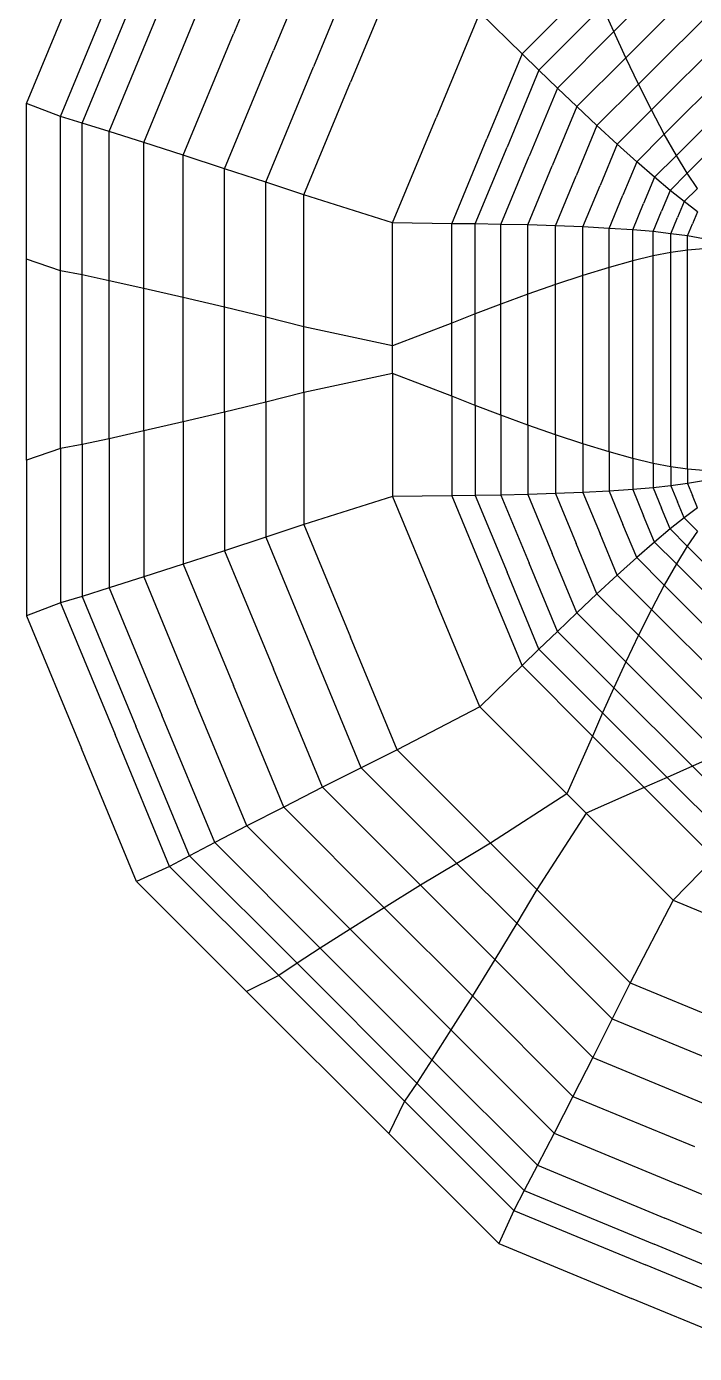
# Model space of a CAD drawing. Extents: x -1682 to 1682, y -1682 to 1702.
# Drawn here: x -1682 to -552, y -1682 to 564 of the extents above; entities that cross this region are included whole.
import ezdxf

# ---------------------------------------------------------------- set-up
doc = ezdxf.new("R2010")
doc.units = 0

msp = doc.modelspace()

# ---------------------------------------------------------------- linework, layer by layer
at = {"layer": 'CutLine', "color": 250, "linetype": 'CONTINUOUS'}
for p, q in [((-1682.1, 433.4), (-1589, 658.2)), ((-1682.1, 170), (-1682.1, 433.4)), ((-1682.1, -170), (-1682.1, 170)), ((-1682.1, -170), (-1682.1, -433.4)), ((-1682.1, -433.4), (-1589, -658.2)), ((-1495.9, -883), (-1589, -658.2)), ((-1309.6, -1069.2), (-1495.9, -883)), ((-1069.2, -1309.6), (-1309.6, -1069.2)), ((-1069.2, -1309.6), (-883, -1495.9)), ((-883, -1495.9), (-658.2, -1589)), ((-433.4, -1682.1), (-658.2, -1589))]:
    msp.add_line(p, q, dxfattribs=at)
at = {"layer": 'MountainLine', "color": 1, "linetype": 'CONTINUOUS'}
for p, q in [((-1246.9, 757.3), (-1332, 551.7)), ((-1181, 723.8), (-1263.9, 523.5)), ((-1115.6, 690.8), (-1196.4, 495.6)), ((-688.3, 555.3), (-555.3, 688.3)), ((-668, 511.2), (-511.2, 668)), ((-724.3, 637), (-843.4, 517.8)), ((-646.4, 466.5), (-466.5, 646.4)), ((-1588.1, 400.6), (-1497.1, 620.1)), ((-624.4, 422.8), (-422.8, 624.4)), ((-1542.2, 386.3), (-1452.9, 601.8)), ((-843.4, 517.8), (-915.1, 587.5)), ((-602.8, 381.9), (-381.9, 602.8)), ((-1483.8, 367.6), (-1396.5, 578.4)), ((-582.4, 345.5), (-345.5, 582.4)), ((-564.1, 315.5), (-315.5, 564.1)), ((-1417.2, 346.2), (-1332, 551.7)), ((-1346.9, 323.3), (-1263.9, 523.5)), ((-814.9, 489.9), (-843.4, 517.8)), ((-1277.3, 300.4), (-1196.4, 495.6)), ((-814.9, 489.9), (-868.8, 359.9)), ((-783.8, 459.8), (-814.9, 489.9)), ((-783.8, 459.8), (-831.6, 344.5)), ((-750.9, 428.3), (-783.8, 459.8)), ((-1624.5, 411.8), (-1682.1, 433.4)), ((-750.9, 428.3), (-792.4, 328.2)), ((-716.7, 396.2), (-750.9, 428.3)), ((-1588.1, 400.6), (-1624.5, 411.8)), ((-1624.5, 150.6), (-1624.5, 411.8)), ((-1542.2, 386.3), (-1588.1, 400.6)), ((-1483.8, 367.6), (-1542.2, 386.3)), ((-716.7, 396.2), (-751.8, 311.4)), ((-682.4, 364.7), (-716.7, 396.2)), ((-1417.2, 346.2), (-1483.8, 367.6)), ((-922.7, 229.8), (-868.8, 359.9)), ((-682.4, 364.7), (-711.4, 294.7)), ((-649.5, 335.1), (-682.4, 364.7)), ((-1346.9, 323.3), (-1417.2, 346.2)), ((-879.4, 229.1), (-831.6, 344.5)), ((-1277.3, 300.4), (-1346.9, 323.3)), ((-833.8, 228.1), (-792.4, 328.2)), ((-649.5, 335.1), (-672.9, 278.7)), ((-619.3, 308.7), (-649.5, 335.1)), ((-1212.8, 278.9), (-1277.3, 300.4)), ((-786.9, 226.6), (-751.8, 311.4)), ((-740.5, 224.6), (-711.4, 294.7)), ((-619.3, 308.7), (-637.7, 264.1)), ((-593, 286.5), (-619.3, 308.7)), ((-1062.5, 231.6), (-1212.8, 278.9)), ((-1212.8, 55.4), (-1212.8, 278.9)), ((-696.2, 222.3), (-672.9, 278.7)), ((-593, 286.5), (-607.5, 251.6)), ((-569.3, 267.6), (-593, 286.5)), ((-656.1, 219.6), (-637.7, 264.1)), ((-621.9, 216.7), (-607.5, 251.6)), ((-569.3, 267.6), (-580.5, 240.5)), ((-546.7, 250.5), (-569.3, 267.6)), ((-546.7, 250.5), (-555.2, 230)), ((-962.6, 230.2), (-1062.5, 231.6)), ((-1062.5, 23.2), (-1062.5, 231.6)), ((-922.7, 229.8), (-962.6, 230.2)), ((-962.6, 61.8), (-962.6, 230.2)), ((-879.4, 229.1), (-922.7, 229.8)), ((-833.8, 228.1), (-879.4, 229.1)), ((-786.9, 226.6), (-833.8, 228.1)), ((-740.5, 224.6), (-786.9, 226.6)), ((-696.2, 222.3), (-740.5, 224.6)), ((-591.7, 213.3), (-580.5, 240.5)), ((-563.7, 209.4), (-555.2, 230)), ((-656.1, 219.6), (-696.2, 222.3)), ((-621.9, 216.7), (-656.1, 219.6)), ((-591.7, 213.3), (-621.9, 216.7)), ((-563.7, 209.4), (-591.7, 213.3)), ((-536.2, 204.8), (-563.7, 209.4)), ((-591.7, -181.6), (-591.7, 181.6)), ((-563.7, -185.4), (-563.7, 185.4)), ((-656.1, -167.5), (-656.1, 167.5)), ((-621.9, -175.8), (-621.9, 175.8)), ((-1588.1, -143.4), (-1588.1, 143.4)), ((-740.5, -142.6), (-740.5, 142.6)), ((-696.2, -156.2), (-696.2, 156.2)), ((-1542.2, -133.7), (-1542.2, 133.7)), ((-1483.8, -120.7), (-1483.8, 120.7)), ((-786.9, -127.2), (-786.9, 127.2)), ((-1417.2, -105.3), (-1417.2, 105.3)), ((-879.4, -94), (-879.4, 94)), ((-833.8, -110.8), (-833.8, 110.8)), ((-1346.9, -88.7), (-1346.9, 88.7)), ((-1277.3, -71.7), (-1277.3, 71.7)), ((-922.7, -77.4), (-922.7, 77.4)), ((-1062.5, -23.2), (-1062.5, -231.6)), ((-1212.8, -55.4), (-1212.8, -278.9)), ((-962.6, -61.8), (-962.6, -230.2)), ((-1624.5, -150.6), (-1624.5, -411.8)), ((-696.2, -222.3), (-740.5, -224.6)), ((-656.1, -219.6), (-696.2, -222.3)), ((-696.2, -222.3), (-672.9, -278.7)), ((-621.9, -216.7), (-656.1, -219.6)), ((-656.1, -219.6), (-637.7, -264.1)), ((-591.7, -213.3), (-621.9, -216.7)), ((-621.9, -216.7), (-607.5, -251.6)), ((-563.7, -209.4), (-591.7, -213.3)), ((-591.7, -213.3), (-580.5, -240.5)), ((-536.2, -204.8), (-563.7, -209.4)), ((-563.7, -209.4), (-555.2, -230)), ((-1062.5, -231.6), (-1212.8, -278.9)), ((-962.6, -230.2), (-1062.5, -231.6)), ((-922.7, -229.8), (-962.6, -230.2)), ((-879.4, -229.1), (-922.7, -229.8)), ((-922.7, -229.8), (-868.8, -359.9)), ((-833.8, -228.1), (-879.4, -229.1)), ((-879.4, -229.1), (-831.6, -344.5)), ((-786.9, -226.6), (-833.8, -228.1)), ((-833.8, -228.1), (-792.4, -328.2)), ((-740.5, -224.6), (-786.9, -226.6)), ((-786.9, -226.6), (-751.8, -311.4)), ((-740.5, -224.6), (-711.4, -294.7)), ((-569.3, -267.6), (-580.5, -240.5)), ((-546.7, -250.5), (-555.2, -230)), ((-619.3, -308.7), (-637.7, -264.1)), ((-593, -286.5), (-607.5, -251.6)), ((-569.3, -267.6), (-593, -286.5)), ((-546.7, -250.5), (-569.3, -267.6)), ((-1212.8, -278.9), (-1277.3, -300.4)), ((-649.5, -335.1), (-672.9, -278.7)), ((-593, -286.5), (-619.3, -308.7)), ((-1277.3, -300.4), (-1346.9, -323.3)), ((-1277.3, -300.4), (-1196.4, -495.6)), ((-716.7, -396.2), (-751.8, -311.4)), ((-682.4, -364.7), (-711.4, -294.7)), ((-619.3, -308.7), (-649.5, -335.1)), ((-1346.9, -323.3), (-1417.2, -346.2)), ((-1346.9, -323.3), (-1263.9, -523.5)), ((-750.9, -428.3), (-792.4, -328.2)), ((-649.5, -335.1), (-682.4, -364.7)), ((-315.5, -564.1), (-564.1, -315.5)), ((-1417.2, -346.2), (-1483.8, -367.6)), ((-1417.2, -346.2), (-1332, -551.7)), ((-783.8, -459.8), (-831.6, -344.5)), ((-345.5, -582.4), (-582.4, -345.5)), ((-1483.8, -367.6), (-1542.2, -386.3)), ((-1483.8, -367.6), (-1396.5, -578.4)), ((-814.9, -489.9), (-868.8, -359.9)), ((-682.4, -364.7), (-716.7, -396.2)), ((-1588.1, -400.6), (-1624.5, -411.8)), ((-1542.2, -386.3), (-1588.1, -400.6)), ((-1588.1, -400.6), (-1497.1, -620.1)), ((-1542.2, -386.3), (-1452.9, -601.8)), ((-716.7, -396.2), (-750.9, -428.3)), ((-381.9, -602.8), (-602.8, -381.9)), ((-1624.5, -411.8), (-1682.1, -433.4)), ((-422.8, -624.4), (-624.4, -422.8)), ((-750.9, -428.3), (-783.8, -459.8)), ((-783.8, -459.8), (-814.9, -489.9)), ((-466.5, -646.4), (-646.4, -466.5)), ((-814.9, -489.9), (-843.4, -517.8)), ((-1115.6, -690.8), (-1196.4, -495.6)), ((-511.2, -668), (-668, -511.2)), ((-1181, -723.8), (-1263.9, -523.5)), ((-843.4, -517.8), (-915.1, -587.5)), ((-724.3, -637), (-843.4, -517.8)), ((-1246.9, -757.3), (-1332, -551.7)), ((-555.3, -688.3), (-688.3, -555.3)), ((-1309.1, -789.2), (-1396.5, -578.4)), ((-1363.6, -817.4), (-1452.9, -601.8)), ((-915.1, -587.5), (-1054.8, -660.4)), ((-767.7, -734.9), (-915.1, -587.5)), ((-597.7, -707.2), (-707.2, -597.7)), ((-1406.2, -839.7), (-1497.1, -620.1)), ((-1054.8, -660.4), (-1115.6, -690.8)), ((-896.8, -818.4), (-1054.8, -660.4)), ((-1115.6, -690.8), (-1181, -723.8)), ((-1181, -723.8), (-1246.9, -757.3)), ((-637, -724.3), (-517.8, -843.4)), ((-1246.9, -757.3), (-1309.1, -789.2)), ((-734.9, -767.7), (-587.5, -915.1)), ((-1309.1, -789.2), (-1363.6, -817.4)), ((-1363.6, -817.4), (-1406.2, -839.7)), ((-1406.2, -839.7), (-1439.9, -857.6)), ((-852.5, -953.9), (-953.9, -852.5)), ((-517.8, -843.4), (-587.5, -915.1)), ((-1439.9, -857.6), (-1495.9, -883)), ((-1255.2, -1042.2), (-1439.9, -857.6)), ((-889.7, -1015.1), (-1015.1, -889.7)), ((-818.4, -896.8), (-660.4, -1054.8)), ((-587.5, -915.1), (-660.4, -1054.8)), ((-927.6, -1076.6), (-1076.6, -927.6)), ((-963.8, -1134.5), (-1134.5, -963.8)), ((-996, -1185.1), (-1185.1, -996)), ((-1021.5, -1224.3), (-1224.3, -1021.5)), ((-660.4, -1054.8), (-690.8, -1115.6)), ((-690.8, -1115.6), (-723.8, -1181)), ((-690.8, -1115.6), (-495.6, -1196.4)), ((-723.8, -1181), (-757.3, -1246.9)), ((-723.8, -1181), (-523.5, -1263.9)), ((-1042.2, -1255.2), (-857.6, -1439.9)), ((-757.3, -1246.9), (-789.2, -1309.1)), ((-757.3, -1246.9), (-551.7, -1332)), ((-789.2, -1309.1), (-817.4, -1363.6)), ((-789.2, -1309.1), (-578.4, -1396.5)), ((-817.4, -1363.6), (-839.7, -1406.2)), ((-817.4, -1363.6), (-601.8, -1452.9)), ((-839.7, -1406.2), (-857.6, -1439.9)), ((-839.7, -1406.2), (-620.1, -1497.1)), ((-367.6, -1483.8), (-578.4, -1396.5)), ((-857.6, -1439.9), (-883, -1495.9)), ((-386.3, -1542.2), (-601.8, -1452.9)), ((-400.6, -1588.1), (-620.1, -1497.1))]:
    msp.add_line(p, q, dxfattribs=at)
at = {"layer": 'ValleyLine', "color": 5, "linetype": 'CONTINUOUS'}
for p, q in [((-1054.8, 660.4), (-1133.8, 469.6)), ((-1624.5, 411.8), (-1532.2, 634.7)), ((-915.1, 587.5), (-988.8, 409.6)), ((-707.2, 597.7), (-814.9, 489.9)), ((-688.3, 555.3), (-707.2, 597.7)), ((-688.3, 555.3), (-783.8, 459.8)), ((-668, 511.2), (-688.3, 555.3)), ((-843.4, 517.8), (-903, 374)), ((-668, 511.2), (-750.9, 428.3)), ((-646.4, 466.5), (-668, 511.2)), ((-1212.8, 278.9), (-1133.8, 469.6)), ((-646.4, 466.5), (-716.7, 396.2)), ((-624.4, 422.8), (-646.4, 466.5)), ((-1062.5, 231.6), (-988.8, 409.6)), ((-624.4, 422.8), (-682.4, 364.7)), ((-602.8, 381.9), (-624.4, 422.8)), ((-1588.1, 143.4), (-1588.1, 400.6)), ((-1542.2, 133.7), (-1542.2, 386.3)), ((-602.8, 381.9), (-649.5, 335.1)), ((-582.4, 345.5), (-602.8, 381.9)), ((-1483.8, 120.7), (-1483.8, 367.6)), ((-962.6, 230.2), (-903, 374)), ((-1417.2, 105.3), (-1417.2, 346.2)), ((-582.4, 345.5), (-619.3, 308.7)), ((-564.1, 315.5), (-582.4, 345.5)), ((-1346.9, 88.7), (-1346.9, 323.3)), ((-564.1, 315.5), (-593, 286.5)), ((-546.8, 290), (-564.1, 315.5)), ((-1277.3, 71.7), (-1277.3, 300.4)), ((-546.8, 290), (-569.3, 267.6)), ((-922.7, 77.4), (-922.7, 229.8)), ((-879.4, 94), (-879.4, 229.1)), ((-833.8, 110.8), (-833.8, 228.1)), ((-786.9, 127.2), (-786.9, 226.6)), ((-740.5, 142.6), (-740.5, 224.6)), ((-696.2, 156.2), (-696.2, 222.3)), ((-656.1, 167.5), (-656.1, 219.6)), ((-621.9, 175.8), (-621.9, 216.7)), ((-591.7, 181.6), (-591.7, 213.3)), ((-563.7, 185.4), (-563.7, 209.4)), ((-591.7, 181.6), (-621.9, 175.8)), ((-563.7, 185.4), (-591.7, 181.6)), ((-536.2, 187.6), (-563.7, 185.4)), ((-1624.5, 150.6), (-1682.1, 170)), ((-656.1, 167.5), (-696.2, 156.2)), ((-621.9, 175.8), (-656.1, 167.5)), ((-1588.1, 143.4), (-1624.5, 150.6)), ((-1624.5, -150.6), (-1624.5, 150.6)), ((-1542.2, 133.7), (-1588.1, 143.4)), ((-740.5, 142.6), (-786.9, 127.2)), ((-696.2, 156.2), (-740.5, 142.6)), ((-1483.8, 120.7), (-1542.2, 133.7)), ((-1417.2, 105.3), (-1483.8, 120.7)), ((-786.9, 127.2), (-833.8, 110.8)), ((-1346.9, 88.7), (-1417.2, 105.3)), ((-879.4, 94), (-922.7, 77.4)), ((-833.8, 110.8), (-879.4, 94)), ((-1277.3, 71.7), (-1346.9, 88.7)), ((-1212.8, 55.4), (-1277.3, 71.7)), ((-922.7, 77.4), (-962.6, 61.8)), ((-1062.5, 23.2), (-1212.8, 55.4)), ((-1212.8, -55.4), (-1212.8, 55.4)), ((-962.6, 61.8), (-1062.5, 23.2)), ((-962.6, -61.8), (-962.6, 61.8)), ((-1062.5, -23.2), (-1062.5, 23.2)), ((-1062.5, -23.2), (-1212.8, -55.4)), ((-962.6, -61.8), (-1062.5, -23.2)), ((-1212.8, -55.4), (-1277.3, -71.7)), ((-922.7, -77.4), (-962.6, -61.8)), ((-1346.9, -88.7), (-1417.2, -105.3)), ((-1277.3, -71.7), (-1346.9, -88.7)), ((-1346.9, -88.7), (-1346.9, -323.3)), ((-1277.3, -71.7), (-1277.3, -300.4)), ((-879.4, -94), (-922.7, -77.4)), ((-922.7, -77.4), (-922.7, -229.8)), ((-1417.2, -105.3), (-1483.8, -120.7)), ((-1417.2, -105.3), (-1417.2, -346.2)), ((-833.8, -110.8), (-879.4, -94)), ((-879.4, -94), (-879.4, -229.1)), ((-786.9, -127.2), (-833.8, -110.8)), ((-833.8, -110.8), (-833.8, -228.1)), ((-1542.2, -133.7), (-1588.1, -143.4)), ((-1483.8, -120.7), (-1542.2, -133.7)), ((-1542.2, -133.7), (-1542.2, -386.3)), ((-1483.8, -120.7), (-1483.8, -367.6)), ((-740.5, -142.6), (-786.9, -127.2)), ((-786.9, -127.2), (-786.9, -226.6)), ((-1624.5, -150.6), (-1682.1, -170)), ((-1588.1, -143.4), (-1624.5, -150.6)), ((-1588.1, -143.4), (-1588.1, -400.6)), ((-696.2, -156.2), (-740.5, -142.6)), ((-740.5, -142.6), (-740.5, -224.6)), ((-656.1, -167.5), (-696.2, -156.2)), ((-696.2, -156.2), (-696.2, -222.3)), ((-621.9, -175.8), (-656.1, -167.5)), ((-656.1, -167.5), (-656.1, -219.6)), ((-591.7, -181.6), (-621.9, -175.8)), ((-621.9, -175.8), (-621.9, -216.7)), ((-563.7, -185.4), (-591.7, -181.6)), ((-591.7, -181.6), (-591.7, -213.3)), ((-536.2, -187.6), (-563.7, -185.4)), ((-563.7, -185.4), (-563.7, -209.4)), ((-1062.5, -231.6), (-988.8, -409.6)), ((-962.6, -230.2), (-903, -374)), ((-546.8, -290), (-569.3, -267.6)), ((-1212.8, -278.9), (-1133.8, -469.6)), ((-564.1, -315.5), (-593, -286.5)), ((-546.8, -290), (-564.1, -315.5)), ((-582.4, -345.5), (-619.3, -308.7)), ((-602.8, -381.9), (-649.5, -335.1)), ((-564.1, -315.5), (-582.4, -345.5)), ((-582.4, -345.5), (-602.8, -381.9)), ((-843.4, -517.8), (-903, -374)), ((-624.4, -422.8), (-682.4, -364.7)), ((-646.4, -466.5), (-716.7, -396.2)), ((-602.8, -381.9), (-624.4, -422.8)), ((-1624.5, -411.8), (-1532.2, -634.7)), ((-915.1, -587.5), (-988.8, -409.6)), ((-624.4, -422.8), (-646.4, -466.5)), ((-668, -511.2), (-750.9, -428.3)), ((-1054.8, -660.4), (-1133.8, -469.6)), ((-688.3, -555.3), (-783.8, -459.8)), ((-646.4, -466.5), (-668, -511.2)), ((-707.2, -597.7), (-814.9, -489.9)), ((-668, -511.2), (-688.3, -555.3)), ((-688.3, -555.3), (-707.2, -597.7)), ((-707.2, -597.7), (-724.3, -637)), ((-1439.9, -857.6), (-1532.2, -634.7)), ((-724.3, -637), (-767.7, -734.9)), ((-637, -724.3), (-724.3, -637)), ((-511.2, -668), (-555.3, -688.3)), ((-953.9, -852.5), (-1115.6, -690.8)), ((-555.3, -688.3), (-597.7, -707.2)), ((-555.3, -688.3), (-459.8, -783.8)), ((-597.7, -707.2), (-637, -724.3)), ((-597.7, -707.2), (-489.9, -814.9)), ((-1015.1, -889.7), (-1181, -723.8)), ((-767.7, -734.9), (-896.8, -818.4)), ((-734.9, -767.7), (-767.7, -734.9)), ((-637, -724.3), (-734.9, -767.7)), ((-1076.6, -927.6), (-1246.9, -757.3)), ((-734.9, -767.7), (-818.4, -896.8)), ((-1134.5, -963.8), (-1309.1, -789.2)), ((-1185.1, -996), (-1363.6, -817.4)), ((-896.8, -818.4), (-953.9, -852.5)), ((-818.4, -896.8), (-896.8, -818.4)), ((-1224.3, -1021.5), (-1406.2, -839.7)), ((-953.9, -852.5), (-1015.1, -889.7)), ((-1015.1, -889.7), (-1076.6, -927.6)), ((-818.4, -896.8), (-852.5, -953.9)), ((-587.5, -915.1), (-409.6, -988.8)), ((-1076.6, -927.6), (-1134.5, -963.8)), ((-1134.5, -963.8), (-1185.1, -996)), ((-852.5, -953.9), (-889.7, -1015.1)), ((-852.5, -953.9), (-690.8, -1115.6)), ((-1185.1, -996), (-1224.3, -1021.5)), ((-1224.3, -1021.5), (-1255.2, -1042.2)), ((-889.7, -1015.1), (-927.6, -1076.6)), ((-889.7, -1015.1), (-723.8, -1181)), ((-1255.2, -1042.2), (-1309.6, -1069.2)), ((-1042.2, -1255.2), (-1255.2, -1042.2)), ((-660.4, -1054.8), (-469.6, -1133.8)), ((-927.6, -1076.6), (-963.8, -1134.5)), ((-927.6, -1076.6), (-757.3, -1246.9)), ((-963.8, -1134.5), (-996, -1185.1)), ((-963.8, -1134.5), (-789.2, -1309.1)), ((-996, -1185.1), (-1021.5, -1224.3)), ((-996, -1185.1), (-817.4, -1363.6)), ((-1021.5, -1224.3), (-1042.2, -1255.2)), ((-1021.5, -1224.3), (-839.7, -1406.2)), ((-1042.2, -1255.2), (-1069.2, -1309.6)), ((-857.6, -1439.9), (-634.7, -1532.2)), ((-411.8, -1624.5), (-634.7, -1532.2))]:
    msp.add_line(p, q, dxfattribs=at)

doc.saveas('drawing.dxf')
